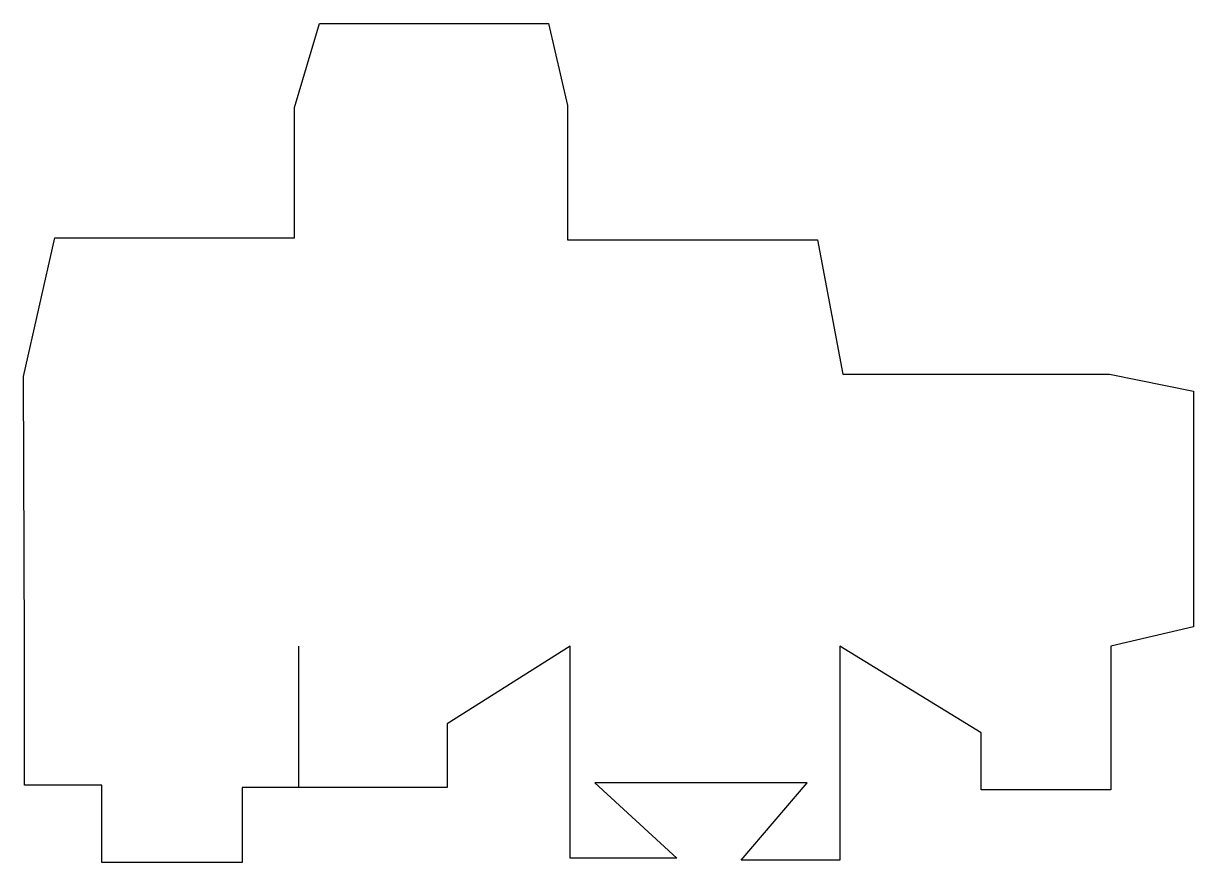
# Model space of a CAD drawing. Header units: centimetres. Extents: x -10.9 to 10.9, y -7.8 to 7.8.
import ezdxf

# ---------------------------------------------------------------- set-up
doc = ezdxf.new("R2010")
doc.units = ezdxf.units.CM
doc.header["$MEASUREMENT"] = 0
doc.layers.add('Camada 1', color=7, linetype='Continuous')

msp = doc.modelspace()

# ---------------------------------------------------------------- linework, layer by layer
at = {"layer": 'Camada 1'}
msp.add_open_spline([(-1.11597, 7.81911), (-1.11597, 7.81911), (-5.38415, 7.81911), (-5.38415, 7.81911), (-5.38415, 7.81911), (-5.38415, 7.81911), (-5.85403, 6.25283), (-5.85403, 6.25283), (-5.85403, 6.25283), (-5.85403, 6.25283), (-5.85403, 3.82504), (-5.85403, 3.82504), (-5.85403, 3.82504), (-5.85403, 3.82504), (-10.31794, 3.82504), (-10.31794, 3.82504), (-10.31794, 3.82504), (-10.31794, 3.82504), (-10.90532, 1.24067), (-10.90532, 1.24067), (-10.90532, 1.24067), (-10.90532, 1.24067), (-10.88717, -3.74659), (-10.88717, -3.74659), (-10.88717, -3.74659), (-10.88717, -3.74659), (-10.88717, -6.37687), (-10.88717, -6.37687), (-10.88717, -6.37687), (-10.88717, -6.37687), (-9.44482, -6.37687), (-9.44482, -6.37687), (-9.44482, -6.37687), (-9.44482, -6.37687), (-9.44482, -7.81911), (-9.44482, -7.81911), (-9.44482, -7.81911), (-9.44482, -7.81911), (-6.82483, -7.81911), (-6.82483, -7.81911), (-6.82483, -7.81911), (-6.82483, -7.81911), (-6.82483, -6.41925), (-6.82483, -6.41925), (-6.82483, -6.41925), (-6.82483, -6.41925), (-5.7746, -6.41925), (-5.7746, -6.41925), (-5.7746, -6.41925), (-5.7746, -6.41925), (-3.00687, -6.41925), (-3.00687, -6.41925), (-3.00687, -6.41925), (-3.00687, -6.41925), (-3.00687, -5.23146), (-3.00687, -5.23146), (-3.00687, -5.23146), (-3.00687, -5.23146), (-0.71616, -3.78908), (-0.71616, -3.78908), (-0.71616, -3.78908), (-0.71616, -3.78908), (-0.71616, -7.73423), (-0.71616, -7.73423), (-0.71616, -7.73423), (-0.71616, -7.73423), (1.2715, -7.73423), (1.2715, -7.73423), (1.2715, -7.73423), (1.2715, -7.73423), (-0.25565, -6.33446), (-0.25565, -6.33446), (-0.25565, -6.33446), (-0.25565, -6.33446), (3.70519, -6.33446), (3.70519, -6.33446), (3.70519, -6.33446), (3.70519, -6.33446), (2.47493, -7.77673), (2.47493, -7.77673), (2.47493, -7.77673), (2.47493, -7.77673), (4.31359, -7.77673), (4.31359, -7.77673), (4.31359, -7.77673), (4.31359, -7.77673), (4.31359, -3.78908), (4.31359, -3.78908), (4.31359, -3.78908), (4.31359, -3.78908), (6.94366, -5.40114), (6.94366, -5.40114), (6.94366, -5.40114), (6.94366, -5.40114), (6.94366, -6.46167), (6.94366, -6.46167), (6.94366, -6.46167), (6.94366, -6.46167), (9.36177, -6.46167), (9.36177, -6.46167), (9.36177, -6.46167), (9.36177, -6.46167), (9.36177, -3.78908), (9.36177, -3.78908), (9.36177, -3.78908), (9.36177, -3.78908), (10.90532, -3.42295), (10.90532, -3.42295), (10.90532, -3.42295), (10.90532, -3.42295), (10.90532, 0.96659), (10.90532, 0.96659), (10.90532, 0.96659), (10.90532, 0.96659), (9.33896, 1.27983), (9.33896, 1.27983), (9.33896, 1.27983), (9.33896, 1.27983), (4.36604, 1.27983), (4.36604, 1.27983), (4.36604, 1.27983), (4.36604, 1.27983), (3.89614, 3.78594), (3.89614, 3.78594), (3.89614, 3.78594), (3.89614, 3.78594), (-0.76357, 3.78594), (-0.76357, 3.78594), (-0.76357, 3.78594), (-0.76357, 3.78594), (-0.76357, 6.29199), (-0.76357, 6.29199), (-0.76357, 6.29199), (-0.76357, 6.29199), (-1.11597, 7.81911), (-1.11597, 7.81911)], degree=3, knots=[0, 0, 0, 0, 0.02857143, 0.02857143, 0.02857143, 0.02857143, 0.05714286, 0.05714286, 0.05714286, 0.05714286, 0.08571429, 0.08571429, 0.08571429, 0.08571429, 0.11428571, 0.11428571, 0.11428571, 0.11428571, 0.14285714, 0.14285714, 0.14285714, 0.14285714, 0.17142857, 0.17142857, 0.17142857, 0.17142857, 0.2, 0.2, 0.2, 0.2, 0.22857143, 0.22857143, 0.22857143, 0.22857143, 0.25714286, 0.25714286, 0.25714286, 0.25714286, 0.28571429, 0.28571429, 0.28571429, 0.28571429, 0.31428571, 0.31428571, 0.31428571, 0.31428571, 0.34285714, 0.34285714, 0.34285714, 0.34285714, 0.37142857, 0.37142857, 0.37142857, 0.37142857, 0.4, 0.4, 0.4, 0.4, 0.42857143, 0.42857143, 0.42857143, 0.42857143, 0.45714286, 0.45714286, 0.45714286, 0.45714286, 0.48571429, 0.48571429, 0.48571429, 0.48571429, 0.51428571, 0.51428571, 0.51428571, 0.51428571, 0.54285714, 0.54285714, 0.54285714, 0.54285714, 0.57142857, 0.57142857, 0.57142857, 0.57142857, 0.6, 0.6, 0.6, 0.6, 0.62857143, 0.62857143, 0.62857143, 0.62857143, 0.65714286, 0.65714286, 0.65714286, 0.65714286, 0.68571429, 0.68571429, 0.68571429, 0.68571429, 0.71428571, 0.71428571, 0.71428571, 0.71428571, 0.74285714, 0.74285714, 0.74285714, 0.74285714, 0.77142857, 0.77142857, 0.77142857, 0.77142857, 0.8, 0.8, 0.8, 0.8, 0.82857143, 0.82857143, 0.82857143, 0.82857143, 0.85714286, 0.85714286, 0.85714286, 0.85714286, 0.88571429, 0.88571429, 0.88571429, 0.88571429, 0.91428571, 0.91428571, 0.91428571, 0.91428571, 0.94285714, 0.94285714, 0.94285714, 0.94285714, 1, 1, 1, 1], dxfattribs=at)
at = {"layer": 'Camada 1', "lineweight": 25}
msp.add_open_spline([(-5.7746, -6.41925), (-5.7746, -6.41925), (-5.7746, -3.78908), (-5.7746, -3.78908)], degree=3, dxfattribs=at)

doc.saveas('drawing.dxf')
